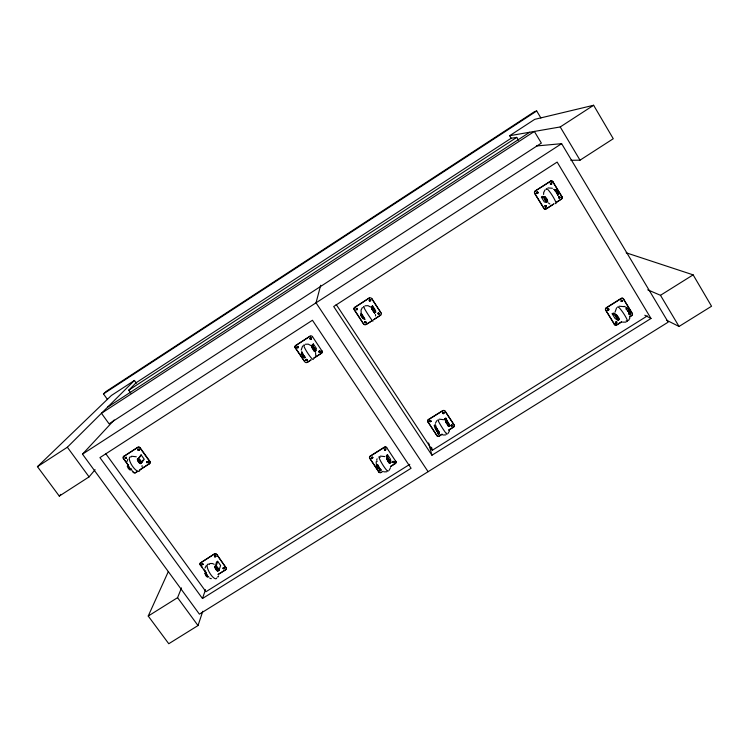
<?xml version="1.0" encoding="UTF-8"?>
<svg xmlns="http://www.w3.org/2000/svg" width="749" height="749" viewBox="0 0 749 749"><rect width="100%" height="100%" fill="white"/><g stroke="black" fill="none" stroke-linecap="round" stroke-linejoin="round"><path stroke-width="1.12" d="M142.057 466.87L142.067 465.588M125.242 457.62L126.384 458.351M139.145 449.971L138.013 449.241M148.087 462.414L146.954 461.693M202.024 563.875C202.801 566.141 203.971 562.621 201.977 563.988M215.778 556.601L215.3 555.533L214.439 556.161M224.279 568.678C223.623 565.87 222.303 570.579 224.372 568.397M296.997 347.002L297.868 346.45L298.383 347.48M301.201 350.064L302.615 346.01M305.723 359.782L305.714 360.297M307.174 359.894L306.959 360.55M310.123 338.436L310.123 338.932M315.778 355.822L315.563 352.592M318.756 351.702L319.111 350.925M320.207 351.815L319.842 350.888M356.252 309.543L356.983 309.805L357.488 308.963M357.479 309.253L357.086 308.448L356.206 308.616M369.313 300.78L369.454 299.965M369.276 300.592L369.772 299.759M615.023 312.211L616.596 307.82M377.88 313.915L377.908 313.241M371.457 457.452C372.627 460.682 373.302 455.064 371.476 457.658M379.78 470.194L380.801 469.333M429.608 420.929L430.207 421.94L431.021 421.219M431.078 421.397L430.291 420.376L429.683 421.472M437.828 433.446L438.371 434.28L439.251 433.549M452.349 425.75L451.544 424.72L450.954 425.825M217.631 561.31L216.124 566.553A2.696 0.871 59.4 0 0 217.472 569.184A2.696 0.871 59.4 0 0 218.998 570.186L220.627 565.476L217.631 561.31L216.536 561.993L215.019 567.246A2.696 0.871 59.4 0 0 216.358 569.877A2.696 0.871 59.4 0 0 217.893 570.878L219.139 569.98M321.471 353.275L321.499 353.144A1.695 1.667 9.5 0 0 321.976 350.841L321.958 350.972A1.695 1.667 9.5 0 1 321.471 353.275L313.822 358.191M387.514 454.737L390.416 459.071C392.616 468.003 386.25 456.572 387.514 454.737L386.39 455.448L386.774 458.847L386.99 459.446L388.141 458.725M390.847 462.442L389.34 463.079M312.904 346.132L315.9 350.729L316.406 348.51L313.372 343.978L312.23 344.718L311.743 346.881L312.904 346.132L313.372 343.978M310.985 359.894L307.137 362.488L310.957 360.026M312.455 336.76L312.483 336.638A1.704 1.667 14 0 0 310.123 336.151L295.724 345.542A1.704 1.667 15.8 0 0 295.256 347.845L304.824 361.861A1.695 1.657 11.8 0 0 307.165 362.347M615.968 314.88L619.329 319.617M379.359 469.632L376.475 465.522L376.157 461.861L377.29 461.15M310.123 336.151L295.724 345.542M320.684 285.238L316.031 302.811L428.1 471.692M304.328 358.162L301.379 354.137L301.856 351.403M625.808 308.71L628.289 311.5M629.066 313.251L628.87 314.177M295.256 347.845L295.293 347.714A1.695 1.667 15.8 0 1 295.771 345.411M218.755 574.127L225.58 569.858A1.629 1.535 9.2 0 0 226.001 567.733L216.704 554.391A1.638 1.535 10.4 0 0 214.429 553.951L200.666 562.799A1.638 1.535 11 0 0 200.255 564.933L205.638 572.376M225.58 569.858L217.875 574.455M127.087 461.365L127.77 459.334M125.298 457.452L125.336 458.491L126.515 458.229M126.459 458.285L126.104 457.349L125.242 457.508M137.919 449.316L138.116 450.149L139.005 450.215M139.089 450.149L138.883 449.007M148.03 462.582L148.105 461.684M141.112 454.896L138.602 458.903A2.743 0.908 56.7 0 0 139.913 461.496A2.743 0.908 56.7 0 0 141.655 462.76L144.239 459.249L141.112 454.896L137.479 459.624A2.743 0.918 56.7 0 0 138.79 462.217A2.743 0.918 56.7 0 0 140.54 463.481L143.022 460.12M168.31 571.609L148.227 616.043L168.768 643.737L198.008 625.555L202.801 611.25M204.983 568.116L206.2 565.72M202.464 598.517L411.089 468.265L312.445 320.254L99.935 457.62L202.464 598.517L205.526 589.678M214.532 555.889L214.776 557.059L215.815 556.488M226.001 567.733L216.704 554.391M298.486 347.171L297.952 347.845M222.949 568.238L223.492 567.47L224.316 567.733M310.189 338.258L310.208 339.11M305.695 359.923L306.397 359.211L307.109 359.848M200.666 562.799L214.429 553.951M356.093 308.663L356.131 309.506M370.68 300.892L370.708 300.227M364.623 322.042L364.941 321.471M366.008 322.529L366.036 321.855M205.666 570.963L205.029 573.509A2.696 0.899 59.5 0 0 206.359 576.15A2.696 0.899 59.5 0 0 207.913 577.123L208.016 576.983M376.616 460.158L377.112 458.8M390.519 467.704L389.18 470.26M435.403 423.279L436.751 420.704M449.503 430.797L448.155 433.362M629.946 317.876L628.551 320.506M394.058 462.021L393.422 462.779L392.673 462.096M442.734 412.905C444.541 410.873 444.007 415.508 442.659 412.905M200.255 564.933L200.358 564.662A1.638 1.535 11 0 1 200.779 562.527M536.715 192.334L536.649 192.914M538.11 192.839L537.632 193.298M546.18 206.63L546.236 206.05M148.227 616.043L177.569 597.665L181.511 587.909M126.366 458.435L126.422 457.246M138.022 449.166L137.966 450.346L139.136 450.093M146.963 461.599L146.907 462.788L148.171 462.376M139.239 470.335L149.519 463.612A1.676 1.592 20.3 0 0 149.922 461.393L140.119 447.752A1.685 1.592 21.9 0 0 137.788 447.284L123.791 456.422A1.685 1.592 22.1 0 0 123.398 458.641L127.985 464.989M149.379 463.818A1.676 1.592 20.3 0 0 149.781 461.599L149.922 461.393M311.509 338.913L310.863 339.437L310.236 338.979M305.751 359.745L307.024 359.679M320.169 351.861L319.533 352.386M320.038 352.152L320.001 350.991M362.394 307.483L361.046 310.114L361.205 313.054M218.193 576.58L218.596 575.99L217.819 577.105M369.379 300.855L370.661 300.789M364.688 321.864L365.681 321.546M365.999 322.407L365.578 322.885M202.183 563.566L202.155 564.783L203.363 564.315M379.228 313.906L378.816 314.383M131.918 470.428L133.228 472.235A1.676 1.582 20.5 0 0 135.55 472.694L137.544 471.299M545.113 189.769L543.699 192.465L543.605 194.44M133.228 472.235L133.378 472.02A1.676 1.582 20.6 0 0 135.7 472.479M537.782 193.167C539.196 191.688 535.619 191.65 536.733 193.092M551.545 184.301L551.367 183.102M544.86 205.938L545.45 205.601M545.122 205.806L545.141 206.883L546.199 206.827M371.541 457.489L372.787 457.424M558.866 196.978L558.763 197.905M384.537 449.026C383.685 451.375 387.392 449.119 384.874 449.026C383.076 450.421 386.868 450.879 385.557 448.969M392.748 461.777L393.871 461.571M394.002 462.189L392.879 462.395M429.729 420.938L430.535 420.563L431.096 421.219M430.956 421.387L429.701 421.462M444.017 413.186L443.221 413.56M437.95 433.465L438.933 433.156M452.209 425.741L450.964 425.807M607.617 308.906L607.804 310.039M123.791 456.422L137.638 447.49A1.685 1.601 21.9 0 1 139.979 447.949L140.119 447.752M123.398 458.641L123.557 458.435A1.685 1.592 22.1 0 1 123.351 458.06M136.393 383.216L134.436 380.455L111.367 395.5L37.45 466.664L59.283 496.1L89.075 476.879L95.095 469.717M59.283 496.1L60.819 494.359M536.434 145.98L561.628 143.668L668.192 322.136L199.403 614.152L82.493 454.147L114.194 420.011M130.766 393.075L128.734 390.21L136.075 382.767L511.164 138.237L516.735 137.376L518.458 140.213M37.45 466.664L67.354 447.228L134.436 380.455M107.538 399.573L103.474 393.899L106.161 391.409L534.636 111.573L536.705 110.992L540.89 117.977M148.077 462.526L146.795 462.105L147.984 461.543M297.353 346.413L297.025 347.377M298.308 347.508L297.39 347.798L297.025 347.059M310.264 338.23L310.994 337.874L311.518 338.482M306.996 360.409L305.835 360.325M365.887 322.566L364.847 322.622M378.039 313.194L378.722 312.857L379.322 313.644M379.116 314.065L378.414 314.29M536.696 192.147L537.557 191.931M550.758 183.159C549.176 185.303 553.548 184.114 551.18 183.037M545.909 206.921L546.161 205.872M559.643 198.101C561.244 196.416 557.322 196.547 558.885 198.054M215.712 556.638C213.811 557.621 214.869 554.522 215.787 556.423M224.269 568.547L223.024 568.135M442.996 412.278L443.108 413.673M374.434 312.867C378.076 312.258 373.236 307.436 372.525 305.892L371.364 306.641L371.794 308.813L372.974 308.064L372.525 305.892M365.109 319.355C364.014 318.849 358.677 309 363.668 317.136C367.291 322.463 359.492 316.818 360.859 313.41M305.433 357.722L303.223 355.176L302.231 352.77M314.739 351.478L315.984 350.672M103.474 393.899L536.705 110.992M511.389 138.612L509.638 135.719L534.72 119.353L593.62 105.263L613.262 138.734L580.016 160.183L570.822 160.286M128.734 390.21L516.735 137.376M107.631 407.138L529.702 132.245M509.638 135.719L560.224 126.956L593.62 105.263M82.493 454.147L561.628 143.668M354.764 307.362L369.304 297.98L354.764 307.464A1.704 1.695 0.7 0 0 354.268 309.805L363.696 324.148L354.268 309.702A1.704 1.685 0.7 0 1 354.764 307.362L354.764 307.464M553.82 204.028L546.283 208.868A1.77 1.713 -54.8 0 1 543.914 208.353L534.692 193.382A1.779 1.713 -57.4 0 1 535.282 190.948L550.515 181.23A1.788 1.713 -57.9 0 1 552.902 181.754L561.956 196.762A1.779 1.713 -55.5 0 1 561.357 199.187L556.647 202.211M535.282 190.948L550.515 181.23M541.405 197.165L542.604 196.388C545.132 195.761 549.738 201.06 546.583 202.408L544.298 201.94L541.405 197.165L544.092 197.923L546.583 202.408M128.528 464.811L127.349 466.14A2.743 0.946 56.7 0 0 128.65 468.734A2.743 0.946 56.7 0 0 130.42 469.988L131.684 469.174M137.526 459.015L138.64 458.294M301.248 353.64L302.409 352.891M360.952 315.207L362.123 314.449M371.579 308.363L372.759 307.605M543.69 197.586L544.907 196.8M554.728 190.48C557.144 187.625 560.402 196.613 557.584 194.665M127.349 466.14L128.472 465.419M137.479 459.624L138.602 458.903M301.379 354.137L302.418 353.032M312.108 347.845L313.045 346.628M361.149 315.666L362.329 314.908M544.092 197.923L545.319 197.137M556.367 190.021L554.503 190.63M128.435 468.453L129.558 467.741A2.743 0.946 56.7 0 0 130.86 469.061M138.574 461.936L139.698 461.215M302.652 356.393L303.813 355.644L305.218 357.376M314.337 348.875L313.166 349.624L313.625 350.307M362.488 317.894L363.668 317.136M375.755 312.249L374.322 310.283L373.142 311.041L373.592 311.734M545.637 200.077L546.864 199.3M557.153 193.682L556.704 192.961L557.93 192.175M140.672 463.397L141.851 462.629M140.306 469.52L149.519 463.612M313.85 358.05L321.499 353.144M363.686 324.036A1.704 1.676 -4.2 0 0 366.036 324.532L371.841 320.806M373.77 319.561L380.539 315.207L373.788 319.673M543.774 208.325A1.77 1.704 -54.8 0 0 546.143 208.84L553.68 204M556.498 202.183L561.207 199.168A1.779 1.713 -55.5 0 0 561.993 198.054M135.55 472.694L137.395 471.514M371.85 320.918L366.036 324.532M383.057 471.299L381.166 472.479A1.657 1.592 -4.9 0 1 378.882 472.01L369.753 458.266A1.657 1.601 -3.8 0 1 370.24 456.047L384.396 447.153A1.657 1.601 -6 0 1 386.69 447.621L395.809 461.421A1.657 1.592 -7 0 1 395.303 463.631L390.594 466.58M442.107 434.336L439.242 436.124A1.667 1.61 -14.1 0 1 436.957 435.656L427.885 421.753A1.667 1.61 -13.7 0 1 428.4 419.506L442.79 410.677A1.676 1.62 -16.4 0 1 445.093 411.154L454.081 424.936A1.667 1.61 -16.6 0 1 453.548 427.173L448.782 430.16M621.773 321.883L616.83 324.982A1.723 1.638 -39.7 0 1 614.517 324.486L605.641 310.095A1.723 1.648 -41 0 1 606.25 307.764L621.108 298.42A1.732 1.648 -42.3 0 1 623.43 298.917L632.278 313.363A1.732 1.638 -40.9 0 1 631.669 315.694L629.684 316.93M369.763 458.463A1.657 1.601 -3.8 0 1 370.249 456.253L384.415 447.359A1.657 1.601 -6 0 1 386.709 447.818L386.69 447.621M427.932 421.93A1.667 1.62 -13.7 0 1 428.456 419.693L442.79 410.677M614.517 324.486L605.829 310.198A1.732 1.648 -41 0 1 606.428 307.867L621.305 298.523A1.732 1.648 -42.3 0 1 623.627 299.02M437.556 430.872C439.485 436.208 433.774 426.705 434.326 425.366L435.469 424.655M446.32 422.932L444.681 418.878L445.824 418.157L449.803 425.629L448.436 423.569M612.205 313.784C614.592 313.297 622.513 324.205 614.966 318.353L612.205 313.784L613.384 313.045C615.697 313.26 620.125 318.278 618.899 319.514M214.982 566.553L216.087 565.86M376.429 465.326L377.571 464.614L377.777 465.223L376.635 465.934M386.774 458.847L387.916 458.126M435.272 428.437L436.433 427.707L435.787 425.675M445.749 421.865L446.91 421.144L445.824 418.157M615.285 315.582L616.483 314.833M629.581 314.683C631.098 314.337 629.825 312.689 628.879 313.363C632.371 312.895 627.306 306.341 626.314 308.888M205.029 573.509L206.125 572.816A2.696 0.899 59.5 0 0 206.293 573.378M215.019 567.246L216.124 566.553M435.543 429.008L436.704 428.278L436.433 427.707M446.029 422.436L447.19 421.706L446.91 421.144M615.753 316.041L616.951 315.292M626.632 309.215L627.84 308.466M206.162 575.878L207.267 575.185A2.696 0.899 59.5 0 1 206.546 573.987M216.161 569.615L217.266 568.922M377.955 468.247L379.097 467.526L380.127 468.846M389.471 461.028L388.319 461.749L387.935 461.15M436.929 431.293L438.09 430.572L439.326 432.192M617.326 318.259L618.534 317.51M628.654 312.127L628.224 311.434L629.432 310.685M448.632 426.256L449.793 425.526L448.567 426.303M217.996 570.738L219.101 570.045M389.695 463.2L390.838 462.479M628.926 313.372L630.134 312.614M647.735 289.816L660.478 295.303L693.134 274.855L711.55 306.238L679.034 326.461L666.488 320.169M390.566 466.365L395.275 463.416A1.657 1.592 -7 0 0 395.772 461.215L395.809 461.421M438.577 436.171A1.667 1.61 -14.1 0 0 439.186 435.937L442.041 434.148M448.717 429.973L453.482 426.986A1.667 1.61 -16.6 0 0 454.006 424.749L445.093 411.154M614.33 324.373A1.723 1.638 -39.7 0 0 616.633 324.86L621.576 321.77M629.488 316.818L631.463 315.582A1.732 1.638 -40.9 0 0 632.081 313.26L623.43 298.917M409.815 464.333L205.956 591.719L105.628 453.51M336.161 304.44L432.36 450.243L647.361 315.9M431.939 455.242L650.993 318.475L557.144 162.074L333.698 306.519L431.939 455.242L428.625 442.931M557.724 195.517L557.368 194.169M551.536 184.441L550.243 183.823L551.33 183.056M558.866 196.818L560.046 197.071L559.456 198.185M545.132 205.647L545.646 205.563M369.613 299.937L370.352 299.9M310.414 338.099L310.966 337.996M311.05 339.4L311.181 337.939M319.917 352.133L318.896 351.927M306.847 360.531L306.294 360.634M621.689 300.283C619.648 302.156 624.385 301.66 621.876 300.171M607.767 308.785L608.843 308.953L608.338 310.086M380.867 470.522L379.874 470.325M547.978 187.905L552.416 188.271M545.871 207.042L545.338 207.033M356.983 309.693L356.412 309.655M378.357 312.988L379.294 313.457M621.876 300.246L621.052 300.555L621.174 301.426M608.151 310.123C610.547 310.002 607.224 307.493 607.692 309.899M616.062 323.156L616.689 322.033M365.025 305.817L367.974 305.667L370.577 307.024M305.339 344.278L308.242 344.147L311.097 345.682M619.142 306.229L623.908 306.631M625.995 322.107L622.616 322.164M131.552 456.253L136.281 456.759M439.204 419.168L443.67 419.702M445.692 434.907L442.781 435M380.37 456.094L384.864 456.59M386.746 471.776L383.881 471.861M209.739 563.538L212.36 563.51L214.214 564.306M310.891 339.306L310.358 339.128M297.802 347.742L297.147 347.414M608.328 310.226L607.776 310.049M629.591 314.777C631.838 314.627 629.085 312.061 629.066 314.29M615.875 323.137L616.886 322.866L616.577 321.883M545.506 205.526L546.18 205.75M550.375 181.211A1.779 1.713 -57.9 0 1 552.753 181.735L552.902 181.754M553.511 189.366L555.955 189.694M552.753 181.735L561.956 196.762M534.692 193.382L543.914 208.353M377.468 464.417L380.043 469.136M386.84 458.538L386.821 459.034M626.164 252.797L693.134 274.855M380.82 469.539L379.809 470.372M451.984 424.983C449.26 425.076 453.164 427.679 452.068 424.898M319.814 351.019L318.793 351.89M356.908 308.279L357.46 308.878M370.156 299.731L370.643 300.152M608.141 310.217L607.626 309.936M616.605 321.892L615.416 322.098L615.884 323.184M616.062 323.25L615.603 322.21L616.764 321.995M621.324 301.538L622.213 301.37L622.325 300.48M537.192 193.42L536.715 193.223M644.795 315.235L650.993 318.475M624.123 306.304L627.353 308.008M439.27 432.491L436.236 427.576M547.519 201.827C548.427 201.415 544.579 195.639 544.645 197.455M549.897 203.99L548.371 202.942M445.721 421.621L445.824 422.043M306.088 360.709L305.714 359.969M298.083 346.375L298.495 346.984M369.678 301.21L369.294 300.686M537.604 191.978L537.988 192.615M628.739 313.354L629.001 312.97M554.803 190.433L555.496 191.21M314.299 351.103L314.861 351.665L314.786 351.009M314.674 351.553L313.962 350.71M129.156 468.331L128.678 467.741M371.56 457.976L372.553 458.173L372.852 457.377M389.049 462.742L389.798 463.472L389.564 462.601M439.026 433.072C439.485 436.704 436.48 431.452 439.279 433.559M443.876 412.343L444.138 412.83M364.847 322.735L364.604 322.117M557.593 192.708L556.816 191.416M448.379 426.097L448.763 426.546L448.408 425.741M628.842 310.779L629.263 311.163L628.823 310.217M374.21 312.576L374.697 313.194L374.491 312.614M389.124 462.891L388.319 461.749L388.759 462.414M555.477 191.145L556.338 192.334M313.578 350.204L314.028 350.85M362.16 316.893L363.022 318.362L362.441 317.304M448.117 425.741L448.482 426.265M373.901 312.155L374.303 312.745M67.354 447.228L89.075 476.879M177.569 597.665L198.008 625.555M123.557 458.435L127.489 463.865M200.358 564.662L202.38 567.442M203.719 569.306L205.741 572.096M139.979 447.949L149.781 461.599M377.852 467.123C376.391 465.288 378.872 469.539 378.254 467.797M448.576 423.775C449.625 425.104 446.938 421.004 448.155 423.119M447.79 425.273L448.202 425.891M373.536 311.64L373.976 312.296M295.293 347.714L304.188 360.915M369.753 458.266L378.882 472.01M312.483 336.638L321.958 350.972M447.855 425.385L447.425 424.72L448.585 423.99L448.202 423.382M434.326 425.366L435.478 427.127M427.885 421.753L436.957 435.656M444.681 418.878L445.824 420.629M381.072 312.988L371.663 298.486L381.072 312.988A1.704 1.685 -11.9 0 1 380.567 315.32M303.813 355.644L302.54 353.388M436.751 430.525C435.038 428.119 438.427 433.109 436.648 430.638M313.194 349.689L311.818 347.293M379.097 467.526L378.03 465.738M374.322 310.283L372.974 308.064M447.462 424.795L446.647 423.503M372.749 310.423L373.171 311.107M556.301 192.324L556.76 193.008M627.831 310.816L628.224 311.434M448.295 423.344L447.19 421.706M372 309.215L372.749 310.451M437.697 429.963L436.704 428.278M387.551 460.541L387.935 461.197M560.224 126.956L580.016 160.183M660.478 295.303L679.034 326.461M446.657 423.503L445.983 422.361M372.375 309.824L371.729 308.728M387.57 460.541L386.933 459.371M303.111 356.112L303.364 356.721L302.353 355.41M557.069 193.588L557.471 194.3M628.561 312.024L628.935 312.689M379.79 470.166L380.529 470.849L381.175 469.941M394.077 461.871L393.141 461.225L392.785 462.461M393.965 461.496L394.105 462.049M628.832 312.548L629.123 313.129M431.546 447.284L432.36 450.243M375.38 314.505L375.652 315.966M381.166 472.479L381.147 472.263A1.657 1.592 -4.9 0 1 378.863 471.795M131.534 469.267A2.743 0.946 56.7 0 1 131.234 469.248M129.165 467.133A2.743 0.946 56.7 0 1 128.837 466.524M139.82 470.091A8.529 2.893 56.7 0 1 132.133 465.7A8.529 2.893 56.7 0 1 131.206 456.956M131.487 469.567A2.921 1.002 56.7 0 1 128.603 466.636M128.351 466.018A2.921 1.002 56.7 0 1 128.304 464.717M140.803 462.245A2.921 0.974 56.7 0 1 140.082 463.519A2.921 0.974 56.7 0 1 137.704 460.513A2.921 0.974 56.7 0 1 138.013 458.716M123.267 457.227A1.685 1.592 22.1 0 1 123.95 456.216M313.344 359.361A8.688 1.189 57.1 0 1 306.931 351.908A8.688 1.189 57.1 0 1 304.581 345.252M388.141 470.756A8.529 1.133 58.2 0 1 382.027 463.612A8.529 1.133 58.2 0 1 380.155 457.377M216.751 577.985A8.379 2.753 59.4 0 1 209.14 571.974A8.379 2.753 59.4 0 1 209.477 564.474M208.709 576.777A2.874 0.955 59.5 0 1 206.883 575.092A2.874 0.955 59.5 0 1 205.816 572.376M218.212 570.476A2.874 0.927 59.4 0 1 215.955 569.409A2.874 0.927 59.4 0 1 215.328 566.075M211.358 578.621A1.629 1.526 9.9 0 1 210.722 578.612M210.132 578.378A1.629 1.526 9.9 0 1 209.673 577.956M214.336 554.213A1.638 1.535 10.4 0 1 216.611 554.663M226.086 567.452A1.629 1.535 9.2 0 1 225.833 569.455M372.833 320.432A8.745 0.59 57.3 0 1 367.796 314.093A8.745 0.59 57.3 0 1 364.126 306.884M369.313 298.083A1.704 1.695 -9 0 1 371.673 298.579M546.358 189.469A8.904 1.301 57.7 0 1 552.256 195.433A8.904 1.301 57.7 0 1 555.121 203.344M534.823 193.401A1.779 1.713 -57.4 0 1 535.413 190.967M561.806 196.734A1.779 1.713 -55.5 0 1 562.031 197.371M617.663 307.287A8.745 1.236 56.6 0 1 624.254 314.477A8.745 1.236 56.6 0 1 626.192 320.787M446.629 433.137A8.585 0.562 57.8 0 1 445.046 431.958A8.585 0.562 57.8 0 1 439.148 422.595A8.585 0.562 57.8 0 1 438.736 420.62M437.725 436.105A1.667 1.61 -14.1 0 1 436.892 435.469M218.202 568.519L217.098 567.002L218.202 568.519M389.92 461.066L388.825 459.371L389.92 461.066M140.896 461.141L139.66 459.596L140.896 461.141M616.043 316.958L617.195 318.728L616.09 316.977M315.02 349.231L313.887 347.489L315.02 349.231M534.346 131.44L101.461 413.279L109.073 423.831L541.358 143.106L534.346 131.44M619.217 319.411L618.019 320.16L619.264 319.42M544.56 199.065L545.693 200.872L544.56 199.065M374.828 310.769L373.695 309.009L374.837 310.76"/></g></svg>
